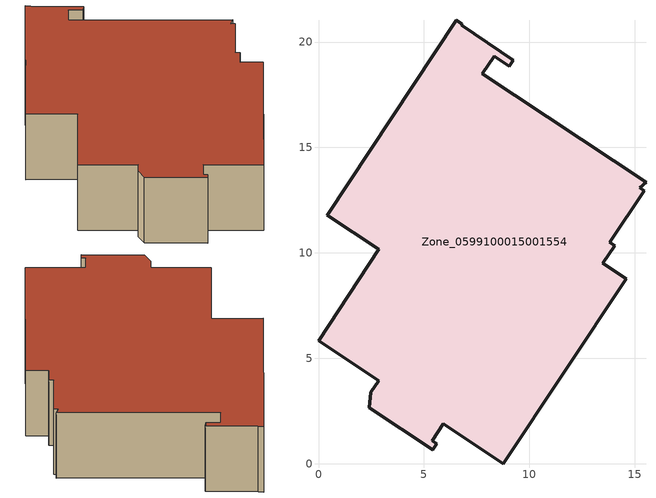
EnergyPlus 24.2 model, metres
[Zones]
Zone_0599100015001554
 floor ground (C_G): 9.04,18.86 8.32,19.33 7.76,18.49 15.53,13.35 15.24,13.09 15.45,12.95 13.82,10.49 14.03,10.33 13.49,9.51 14.58,8.79 8.77,0 5.92,1.91 5.38,1.09 5.6,0.95 5.41,0.66 2.4,2.67 2.49,3.4 2.85,3.95 0,5.83 2.86,10.16 0.41,11.79 6.54,21.04 6.79,20.86 6.78,20.79 9.23,19.14 z1.05
 wall outside (C_F): 8.32,19.33 9.04,18.86 9.23,19.14 6.78,20.79 6.79,20.86 6.54,21.04 0.41,11.79 2.86,10.16 0,5.83 2.85,3.95 2.49,3.4 2.4,2.67 5.41,0.66 5.6,0.95 5.38,1.09 5.92,1.91 8.77,0 14.58,8.79 13.49,9.51 14.03,10.33 13.82,10.49 15.45,12.95 15.24,13.09 15.53,13.35 7.76,18.49 8.32,19.33 z1.05:5.48
 roof outside (C_R): 15.53,13.35 7.76,18.49 8.32,19.33 9.04,18.86 9.23,19.14 6.78,20.79 6.79,20.86 6.54,21.04 0.41,11.79 2.86,10.16 0,5.83 2.85,3.95 2.49,3.4 2.4,2.67 5.41,0.66 5.6,0.95 5.38,1.09 5.92,1.91 8.77,0 14.58,8.79 13.49,9.51 14.03,10.33 13.82,10.49 15.45,12.95 15.24,13.09 z5.48
[BUILDING]
Pand.0599100015001554: North Axis=0; Terrain=City; Loads Convergence Tolerance Value=0.04; Temperature Convergence Tolerance Value=0.4; Solar Distribution=FullExterior; Maximum Number of Warmup Days=25; Minimum Number of Warmup Days=1
[Site:Location]
Rotterdam.The.Hague.AP_ZH_NLD Design_Conditions: Latitude=51.96; Longitude=4.45; Time Zone=1; Elevation=-4.5
[SITE:GROUNDTEMPERATURE:BUILDINGSURFACE]
18, 18, 18, 18, 18, 18, 18, 18, 18, 18, 18, 18
[MATERIAL] Thermal Absorptance=0.9; Solar Absorptance=0.7; Visible Absorptance=0.7
Name | Roughness | Thickness | Conductivity | Density | Specific Heat
G.D.1992-2005 | MediumSmooth | 0.15 | 0.06 | 540 | 1210
F.D.1992-2005 | Rough | 0.3 | 0.12 | 1920 | 840
R.D.1992-2005 | MediumRough | 0.2 | 0.08 | 1500 | 1000
[CONSTRUCTION]
C_G: G.D.1992-2005
C_F: F.D.1992-2005
C_R: R.D.1992-2005
[ZONE]
Zone_0599100015001554: Type=1; Multiplier=1; Ceiling Height=Autocalculate; Volume=Autocalculate; Floor Area=autocalculate; Part of Total Floor Area=Yes
[ZONEINFILTRATION:DESIGNFLOWRATE]
Infil_Zone_0599100015001554: Zone or ZoneList or Space or SpaceList=Zone_0599100015001554; Schedule=AlwaysOn; Design Flow Rate Calculation Method=Flow/Area; Flow Rate per Floor Area=0.0021; Constant Term Coefficient=1; Temperature Term Coefficient=0; Velocity Term Coefficient=0; Velocity Squared Term Coefficient=0
[HVACTEMPLATE:ZONE:IDEALLOADSAIRSYSTEM]
Zone_0599100015001554: Maximum Heating Supply Air Temperature=50; Minimum Cooling Supply Air Temperature=13; Maximum Heating Supply Air Humidity Ratio=0.0156; Minimum Cooling Supply Air Humidity Ratio=0.0077; Heating Limit=NoLimit; Cooling Limit=NoLimit; Dehumidification Control Type=ConstantSensibleHeatRatio; Cooling Sensible Heat Ratio=0.7; Dehumidification Setpoint=60; Humidification Control Type=None; Humidification Setpoint=30; Outdoor Air Method=None; Outdoor Air Flow Rate per Person=0.00944; Outdoor Air Flow Rate per Zone Floor Area=0; Outdoor Air Flow Rate per Zone=0; Demand Controlled Ventilation Type=None; Outdoor Air Economizer Type=NoEconomizer; Heat Recovery Type=None; Sensible Heat Recovery Effectiveness=0.7; Latent Heat Recovery Effectiveness=0.65
[ZONECONTROL:THERMOSTAT]
ThermostatControl_Zone_0599100015001554: Zone or ZoneList=Zone_0599100015001554; Control Type Schedule=DualSetpointControlType; Control 1=Thermostat_Zone_0599100015001554; Temperature Difference Between Cutout And Setpoint=0
[THERMOSTATSETPOINT:DUALSETPOINT]
Thermostat_Zone_0599100015001554: Heating Setpoint Temperature Schedule=HeatingSetpoint_Zone_0599100015001554; Cooling Setpoint Temperature Schedule=CoolingSetpoint_Zone_0599100015001554
[SCHEDULE:COMPACT]
HeatingSetpoint_Zone_0599100015001554: Through: 12/31, For: AllDays, Until: 24:00, 21
CoolingSetpoint_Zone_0599100015001554: Through: 12/31, For: AllDays, Until: 24:00, 24
DualSetpointControlType: Through: 12/31, For: AllDays, Until: 24:00, 4
AlwaysOn: Through: 12/31, For: AllDays, Until: 24:00, 1
